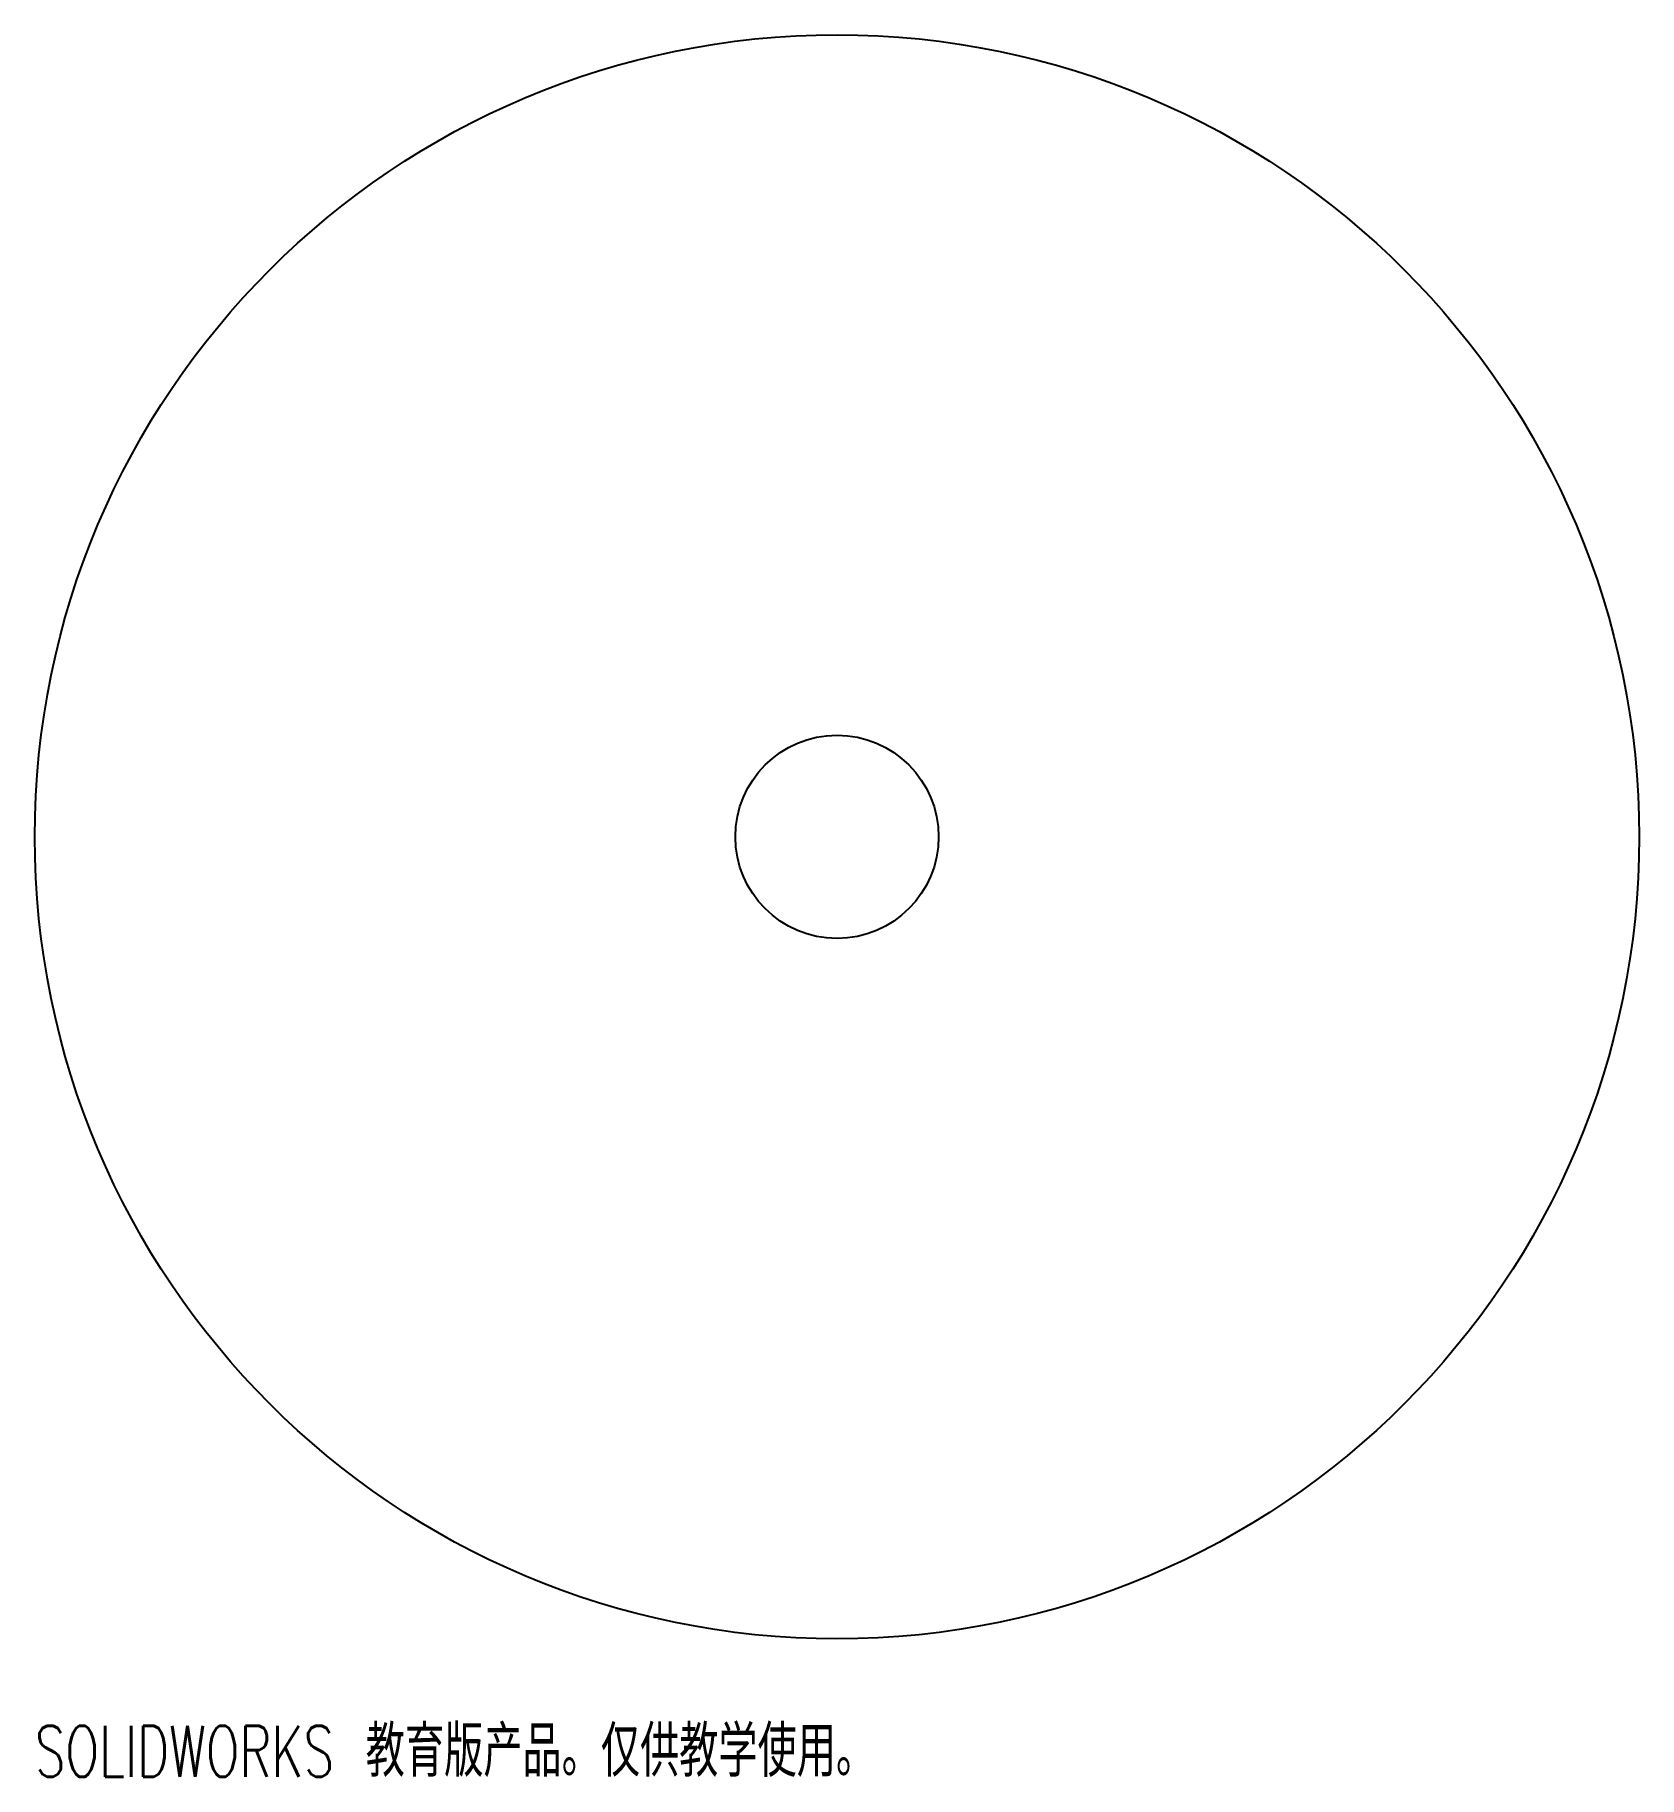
# Model space of a CAD drawing. Header units: inches. Extents: x -3 to 3, y -3.52 to 3.
import ezdxf

# ---------------------------------------------------------------- set-up
doc = ezdxf.new("R2010")
doc.units = ezdxf.units.IN
doc.header["$MEASUREMENT"] = 0
doc.styles.add('SLDTEXTSTYLE0', font='TXT', dxfattribs={"width": 0.7, "bigfont": 'bigfont'})

msp = doc.modelspace()

# ---------------------------------------------------------------- linework, layer by layer
at = {"color": 7, "linetype": 'Continuous', "lineweight": 25}
for radius in [3, 0.38]:
    msp.add_circle((0, 0), radius, dxfattribs=at)

# ---------------------------------------------------------------- texts
at = {"color": 7, "linetype": 'Continuous', "insert": (-3, -3.3256), "char_height": 0.1903, "attachment_point": 1, "style": 'SLDTEXTSTYLE0'}
msp.add_mtext('SOLIDWORKS \\M+18BB3\\M+188E7\\M+194C5产\\M+19569\\M+18142仅\\M+18B9F\\M+18BB3\\M+18A77\\M+18E67\\M+19770\\M+18142', dxfattribs=at)

doc.saveas('drawing.dxf')
